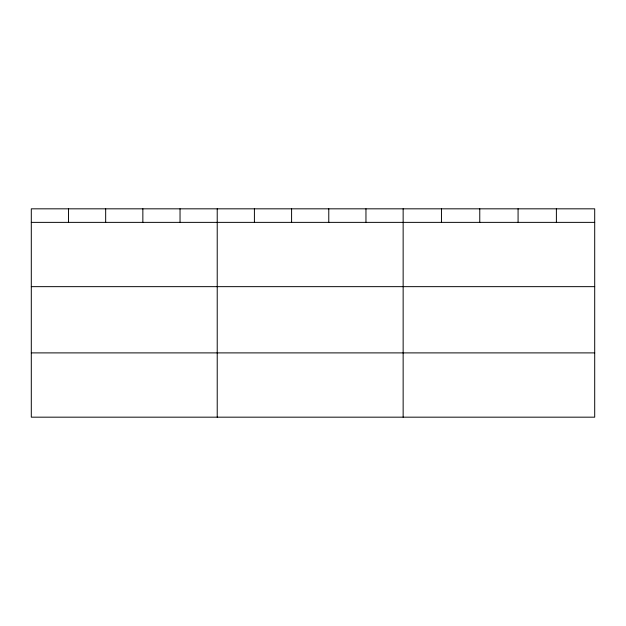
<?xml version="1.0" encoding="UTF-8"?>
<svg xmlns="http://www.w3.org/2000/svg" width="626" height="626" viewBox="0 0 626 626"><rect width="100%" height="100%" fill="white"/><g stroke="black" fill="none" stroke-linecap="round" stroke-linejoin="round"><path stroke-width="0.94" d="M594.7 286.653L594.7 208.826L31.3 208.826L31.3 417.174L594.7 417.174L594.7 286.653L31.3 286.653M31.3 222.371L594.7 222.371M31.3 352.892L594.7 352.892M556.389 208.826L556.389 222.371M518.078 208.826L518.078 222.371M479.766 208.826L479.766 222.371M441.455 208.826L441.455 222.371M403.144 208.826L403.144 417.174M365.96 208.826L365.96 222.371M328.775 208.826L328.775 222.371M291.591 208.826L291.591 222.371M254.406 208.826L254.406 222.371M217.222 208.826L217.222 417.174M180.038 208.826L180.038 222.371M142.853 208.826L142.853 222.371M105.669 208.826L105.669 222.371M68.484 208.826L68.484 222.371"/></g></svg>
